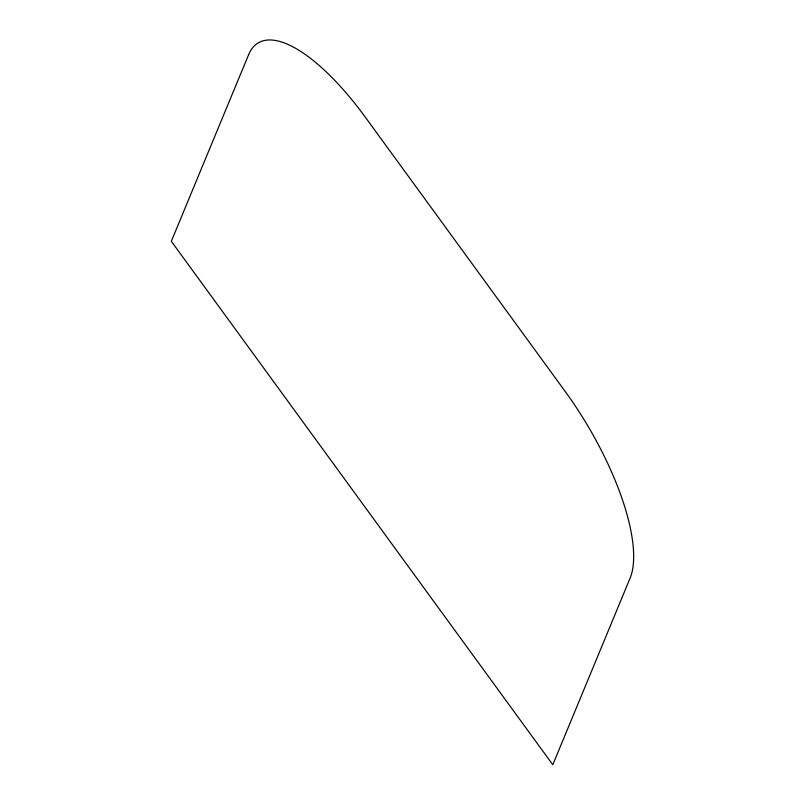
<?xml version="1.0" encoding="UTF-8"?>
<svg xmlns="http://www.w3.org/2000/svg" width="805" height="805" viewBox="0 0 805 805"><rect width="100%" height="100%" fill="white"/><g stroke="black" fill="none" stroke-linecap="round" stroke-linejoin="round"><path stroke-width="1.21" d="M248.634 54.66L171.324 241.299L552.794 764.75L630.104 578.111A158.746 55.827 59.2 0 0 565.05 391.26L365.228 117.077A158.746 55.827 59.2 0 0 248.634 54.66"/></g></svg>
